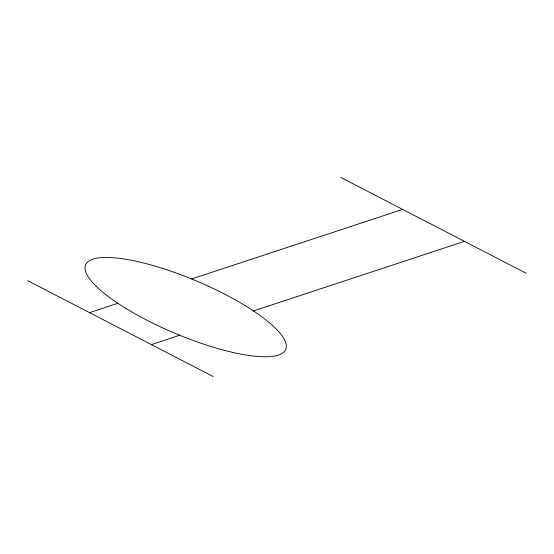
<?xml version="1.0" encoding="UTF-8"?>
<svg xmlns="http://www.w3.org/2000/svg" width="554" height="554" viewBox="0 0 554 554"><rect width="100%" height="100%" fill="white"/><g stroke="black" fill="none" stroke-linecap="round" stroke-linejoin="round"><path stroke-width="0.83" d="M89.533 312.636L117.863 303.294M191.663 278.96L402.64 209.398M151.36 344.602L179.69 335.26M253.49 310.926L464.467 241.364M340.807 177.425L526.3 273.337M27.7 280.663L213.193 376.575M125.779 308.349A108.626 28.296 22.9 0 0 285.691 349.484A108.626 28.296 22.9 0 0 145.564 263.503A108.626 28.296 22.9 0 0 125.779 308.349"/></g></svg>
